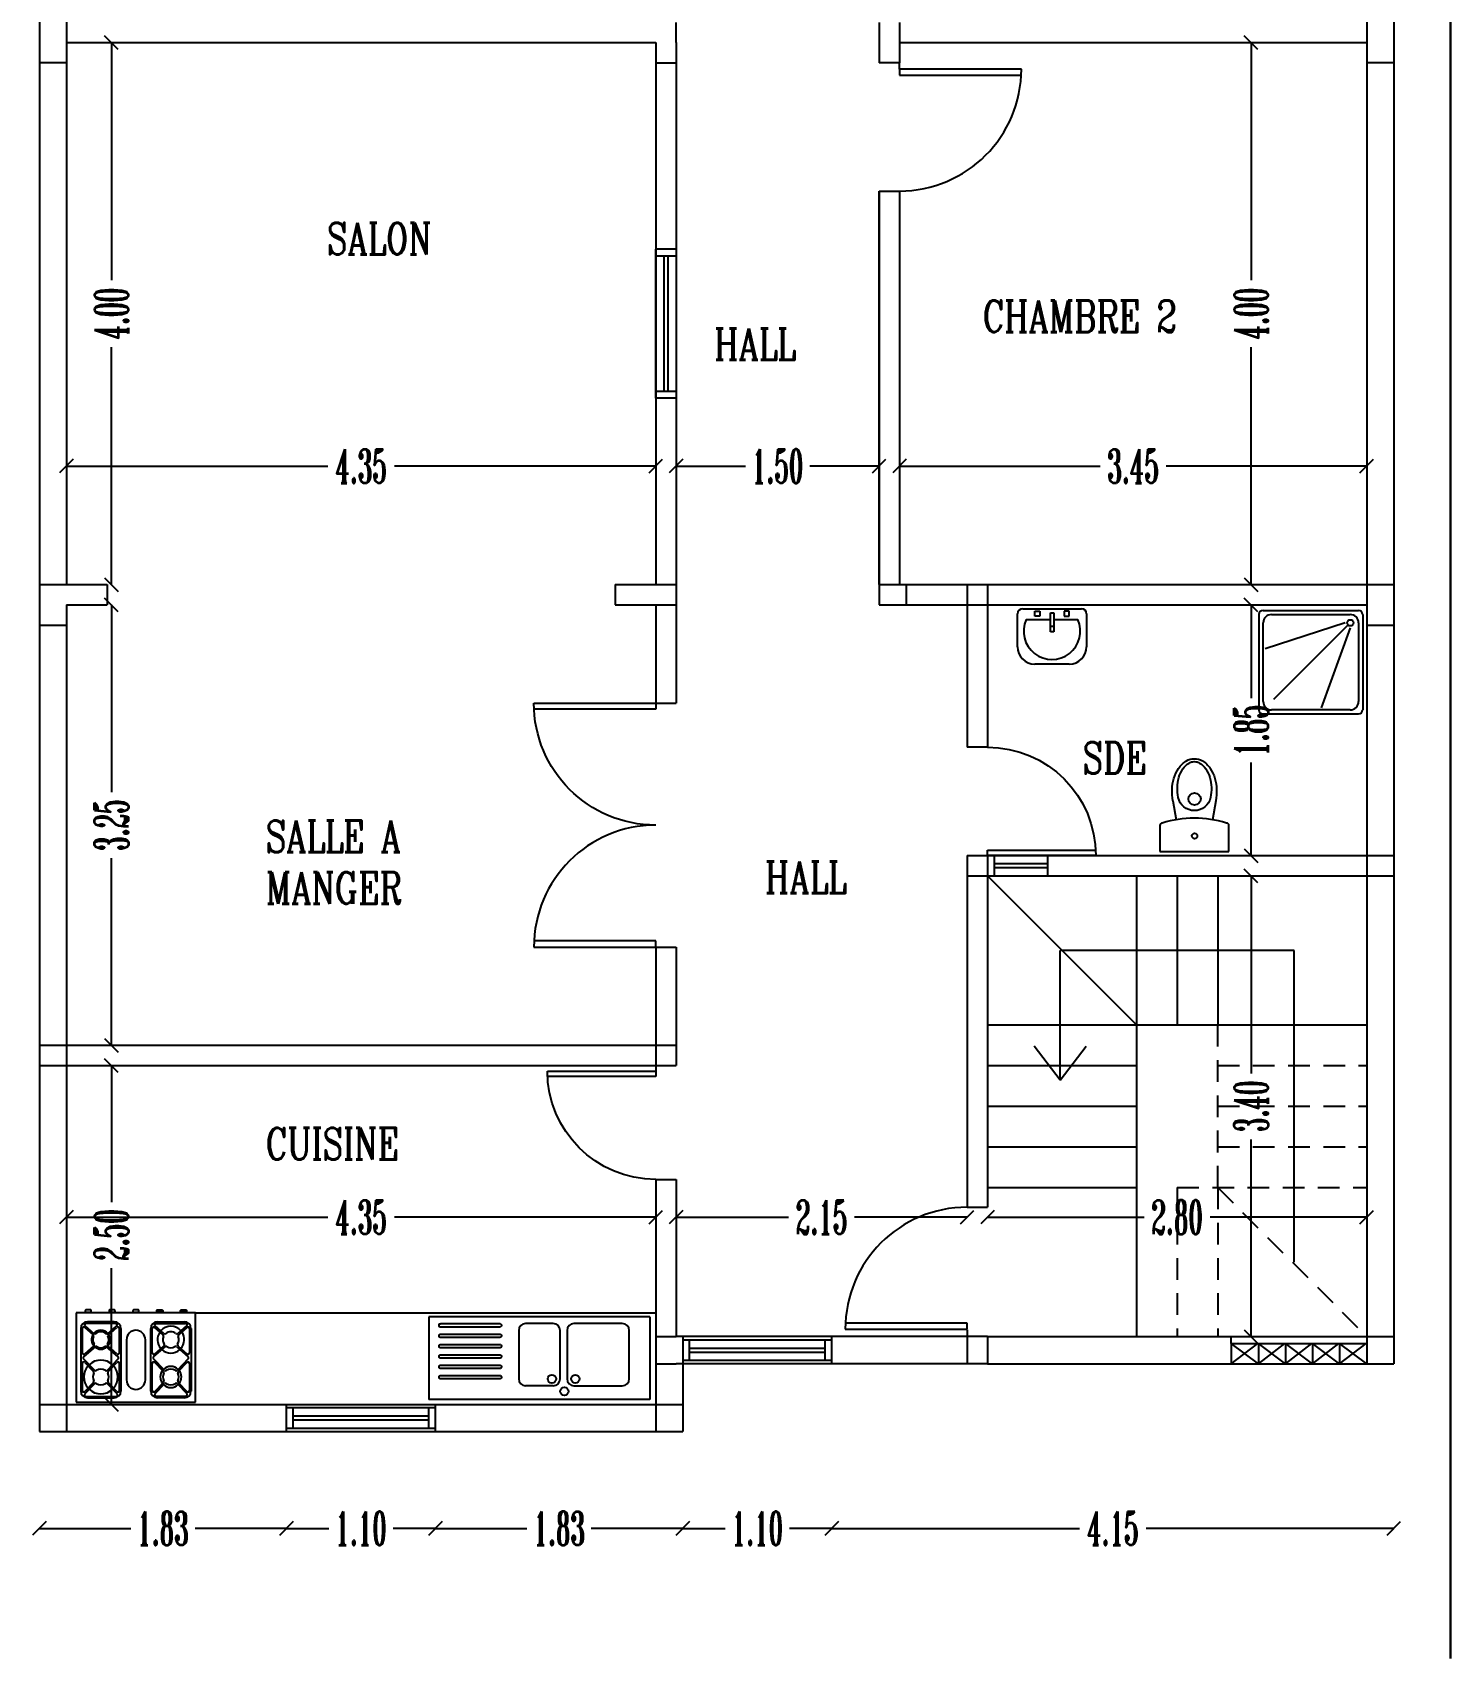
# Model space of a CAD drawing. Extents: x -110 to 3211, y -163 to 893.
# Drawn here: x 169.29 to 179.76, y 75.81 to 87.81 of the extents above; entities that cross this region are included whole.
import ezdxf

# ---------------------------------------------------------------- set-up
doc = ezdxf.new("R2010")
doc.units = 0
doc.header["$LTSCALE"] = 0.8
doc.header["$MEASUREMENT"] = 0
doc.linetypes.add('DASHED', pattern=[0.75, 0.5, -0.25])
doc.layers.get('0').update_dxf_attribs({"color": 5, "linetype": 'CONTINUOUS'})
doc.layers.get('DEFPOINTS').update_dxf_attribs({"linetype": 'CONTINUOUS'})
for name, color, linetype in [('COMBLDG', 7, 'CONTINUOUS'), ('DOOR', 3, 'CONTINUOUS'), ('DRAIN', 2, 'CONTINUOUS'), ('PIPE', 50, 'CONTINUOUS'), ('STR', 5, 'CONTINUOUS'), ('TEXT', 200, 'CONTINUOUS'), ('WALL', 6, 'CONTINUOUS'), ('WIN-PLN', 5, 'CONTINUOUS')]:
    doc.layers.add(name, color=color, linetype=linetype)
doc.styles.add('AYMAN-S', font='romant.shx', dxfattribs={"width": 0.7, "height": 0.15})
doc.styles.add('AYMOONY', font='romant.shx', dxfattribs={"width": 0.5})
doc.styles.add('ROMANT', font='ROMANC.SHX', dxfattribs={"width": 0.75})
doc.dimstyles.new('AYMAN-SIT', dxfattribs={"dimtxt": 0.25, "dimasz": 0.08, "dimexe": 0.18, "dimexo": 0.06, "dimgap": 0.05, "dimtad": 0, "dimzin": 1, "dimdsep": 46, "dimtxsty": 'AYMAN-S', "dimblk1": 'OBLIQUE', "dimblk2": 'OBLIQUE', "dimsah": 1, "dimcen": 0.09, "dimse1": 1, "dimse2": 1, "dimclrd": 256, "dimclre": 256, "dimclrt": 200, "dimadec": 0, "dimazin": 0, "dimtfac": 1, "dimtdec": 4, "dimtix": 1, "dimtmove": 0, "dimatfit": 3, "dimldrblk": 'OBLIQUE', "dimfxl": 1, "dimtolj": 1, "dimtzin": 0, "dimarcsym": 0})

# ---------------------------------------------------------------- blocks, each defined once
blk = doc.blocks.new('_OBLIQUE')
at = {"color": 0, "linetype": 'ByBlock'}
blk.add_line((-0.5, -0.5), (0.5, 0.5), dxfattribs=at)
blk = doc.blocks.new('*D106')
at = {"layer": 'DEFPOINTS', "color": 0, "ltscale": 0.8, "transparency": 16777216}
for p in [(169.538, 80.34), (173.889, 80.34), (169.538, 79.072)]:
    blk.add_point(p, dxfattribs=at)
at = {"layer": 'PIPE', "color": 7, "lineweight": -2, "ltscale": 0.8, "transparency": 16777216}
for p, q in [((169.538, 79.072), (171.467, 79.072)), ((173.889, 79.072), (171.96, 79.072))]:
    blk.add_line(p, q, dxfattribs=at)
at = {"layer": 'PIPE', "color": 7, "lineweight": -2, "ltscale": 0.8, "transparency": 16777216, "xscale": 0.1, "yscale": 0.1, "zscale": 0.1, "rotation": 180}
blk.add_blockref('_OBLIQUE', (169.538, 79.072), dxfattribs=at)
at = {"layer": 'PIPE', "color": 7, "lineweight": -2, "ltscale": 0.8, "transparency": 16777216, "xscale": 0.1, "yscale": 0.1, "zscale": 0.1}
blk.add_blockref('_OBLIQUE', (173.889, 79.072), dxfattribs=at)
at = {"layer": 'PIPE', "color": 7, "ltscale": 0.8, "transparency": 16777216, "insert": (171.713, 79.072), "char_height": 0.25, "attachment_point": 5, "style": 'AYMOONY'}
blk.add_mtext('\\A1;4.35', dxfattribs=at)
blk = doc.blocks.new('*D107')
at = {"layer": 'DEFPOINTS', "color": 0, "ltscale": 0.8, "transparency": 16777216}
for p in [(169.488, 80.19), (169.87, 80.19), (169.488, 77.69)]:
    blk.add_point(p, dxfattribs=at)
at = {"layer": 'PIPE', "color": 7, "lineweight": -2, "ltscale": 0.8, "transparency": 16777216}
for p, q in [((169.87, 80.19), (169.87, 79.183)), ((169.87, 77.69), (169.87, 78.696))]:
    blk.add_line(p, q, dxfattribs=at)
at = {"layer": 'PIPE', "color": 7, "lineweight": -2, "ltscale": 0.8, "transparency": 16777216, "xscale": 0.1, "yscale": 0.1, "zscale": 0.1}
for p, rotation in [((169.87, 80.19), 90), ((169.87, 77.69), 270)]:
    blk.add_blockref('_OBLIQUE', p, dxfattribs=dict(at, rotation=rotation))
at = {"layer": 'PIPE', "color": 7, "ltscale": 0.8, "transparency": 16777216, "insert": (169.87, 78.94), "char_height": 0.25, "attachment_point": 5, "rotation": 90, "style": 'AYMOONY'}
blk.add_mtext('\\A1;2.50', dxfattribs=at)
blk = doc.blocks.new('*D109')
at = {"layer": 'DEFPOINTS', "color": 0, "ltscale": 0.8, "transparency": 16777216}
for p in [(179.338, 93.602), (169.338, 79.165), (179.338, 79.165)]:
    blk.add_point(p, dxfattribs=at)
at = {"layer": 'PIPE', "color": 7, "lineweight": -2, "ltscale": 0.8, "transparency": 16777216}
for p, q in [((169.338, 93.602), (174.041, 93.602)), ((179.338, 93.602), (174.635, 93.602))]:
    blk.add_line(p, q, dxfattribs=at)
at = {"layer": 'PIPE', "color": 7, "lineweight": -2, "ltscale": 0.8, "transparency": 16777216, "xscale": 0.1, "yscale": 0.1, "zscale": 0.1, "rotation": 180}
blk.add_blockref('_OBLIQUE', (169.338, 93.602), dxfattribs=at)
at = {"layer": 'PIPE', "color": 7, "lineweight": -2, "ltscale": 0.8, "transparency": 16777216, "xscale": 0.1, "yscale": 0.1, "zscale": 0.1}
blk.add_blockref('_OBLIQUE', (179.338, 93.602), dxfattribs=at)
at = {"layer": 'PIPE', "color": 7, "ltscale": 0.8, "transparency": 16777216, "insert": (174.338, 93.602), "char_height": 0.25, "attachment_point": 5, "style": 'AYMOONY'}
blk.add_mtext('\\A1;10.00', dxfattribs=at)
blk = doc.blocks.new('D')
at = {"layer": 'DOOR', "color": 3}
for p, q in [((0, 1), (0, 0)), ((0.05, 0), (0.05, 0.999)), ((0, 0), (0.05, 0))]:
    blk.add_line(p, q, dxfattribs=at)
blk.add_arc((0, 0), 1, 0, 90, dxfattribs=at)
blk = doc.blocks.new('*D110')
at = {"layer": 'DEFPOINTS', "color": 0, "ltscale": 0.8, "transparency": 16777216}
for p in [(169.87, 87.74), (169.87, 87.74), (169.87, 83.74)]:
    blk.add_point(p, dxfattribs=at)
at = {"layer": 'PIPE', "color": 7, "lineweight": -2, "ltscale": 0.8, "transparency": 16777216}
for p, q in [((169.87, 87.74), (169.87, 85.986)), ((169.87, 83.74), (169.87, 85.493))]:
    blk.add_line(p, q, dxfattribs=at)
at = {"layer": 'PIPE', "color": 7, "lineweight": -2, "ltscale": 0.8, "transparency": 16777216, "xscale": 0.1, "yscale": 0.1, "zscale": 0.1}
for p, rotation in [((169.87, 87.74), 90), ((169.87, 83.74), 270)]:
    blk.add_blockref('_OBLIQUE', p, dxfattribs=dict(at, rotation=rotation))
at = {"layer": 'PIPE', "color": 7, "ltscale": 0.8, "transparency": 16777216, "insert": (169.87, 85.74), "char_height": 0.25, "attachment_point": 5, "rotation": 90, "style": 'AYMOONY'}
blk.add_mtext('\\A1;4.00', dxfattribs=at)
blk = doc.blocks.new('*D111')
at = {"layer": 'DEFPOINTS', "color": 0, "ltscale": 0.8, "transparency": 16777216}
for p in [(175.688, 84.992), (179.138, 84.992), (179.138, 84.615)]:
    blk.add_point(p, dxfattribs=at)
at = {"layer": 'PIPE', "color": 7, "lineweight": -2, "ltscale": 0.8, "transparency": 16777216}
for p, q in [((175.688, 84.615), (177.169, 84.615)), ((179.138, 84.615), (177.656, 84.615))]:
    blk.add_line(p, q, dxfattribs=at)
at = {"layer": 'PIPE', "color": 7, "lineweight": -2, "ltscale": 0.8, "transparency": 16777216, "xscale": 0.1, "yscale": 0.1, "zscale": 0.1, "rotation": 180}
blk.add_blockref('_OBLIQUE', (175.688, 84.615), dxfattribs=at)
at = {"layer": 'PIPE', "color": 7, "lineweight": -2, "ltscale": 0.8, "transparency": 16777216, "xscale": 0.1, "yscale": 0.1, "zscale": 0.1}
blk.add_blockref('_OBLIQUE', (179.138, 84.615), dxfattribs=at)
at = {"layer": 'PIPE', "color": 7, "ltscale": 0.8, "transparency": 16777216, "insert": (177.413, 84.615), "char_height": 0.25, "attachment_point": 5, "style": 'AYMOONY'}
blk.add_mtext('\\A1;3.45', dxfattribs=at)
blk = doc.blocks.new('*D112')
at = {"layer": 'DEFPOINTS', "color": 0, "ltscale": 0.8, "transparency": 16777216}
for p in [(178.284, 87.74), (179.138, 87.74), (179.188, 83.74)]:
    blk.add_point(p, dxfattribs=at)
at = {"layer": 'PIPE', "color": 7, "lineweight": -2, "ltscale": 0.8, "transparency": 16777216}
for p, q in [((178.284, 87.74), (178.284, 85.986)), ((178.284, 83.74), (178.284, 85.493))]:
    blk.add_line(p, q, dxfattribs=at)
at = {"layer": 'PIPE', "color": 7, "lineweight": -2, "ltscale": 0.8, "transparency": 16777216, "xscale": 0.1, "yscale": 0.1, "zscale": 0.1}
for p, rotation in [((178.284, 87.74), 90), ((178.284, 83.74), 270)]:
    blk.add_blockref('_OBLIQUE', p, dxfattribs=dict(at, rotation=rotation))
at = {"layer": 'PIPE', "color": 7, "ltscale": 0.8, "transparency": 16777216, "insert": (178.284, 85.74), "char_height": 0.25, "attachment_point": 5, "rotation": 90, "style": 'AYMOONY'}
blk.add_mtext('\\A1;4.00', dxfattribs=at)
blk = doc.blocks.new('*D114')
at = {"layer": 'DEFPOINTS', "color": 0, "ltscale": 0.8, "transparency": 16777216}
for p in [(174.039, 84.615), (174.039, 84.615), (175.538, 84.615)]:
    blk.add_point(p, dxfattribs=at)
at = {"layer": 'PIPE', "color": 7, "lineweight": -2, "ltscale": 0.8, "transparency": 16777216}
for p, q in [((174.039, 84.615), (174.551, 84.615)), ((175.538, 84.615), (175.026, 84.615))]:
    blk.add_line(p, q, dxfattribs=at)
at = {"layer": 'PIPE', "color": 7, "lineweight": -2, "ltscale": 0.8, "transparency": 16777216, "xscale": 0.1, "yscale": 0.1, "zscale": 0.1, "rotation": 180}
blk.add_blockref('_OBLIQUE', (174.039, 84.615), dxfattribs=at)
at = {"layer": 'PIPE', "color": 7, "lineweight": -2, "ltscale": 0.8, "transparency": 16777216, "xscale": 0.1, "yscale": 0.1, "zscale": 0.1}
blk.add_blockref('_OBLIQUE', (175.538, 84.615), dxfattribs=at)
at = {"layer": 'PIPE', "color": 7, "ltscale": 0.8, "transparency": 16777216, "insert": (174.788, 84.615), "char_height": 0.25, "attachment_point": 5, "style": 'AYMOONY'}
blk.add_mtext('\\A1;1.50', dxfattribs=at)
blk = doc.blocks.new('*D116')
at = {"layer": 'DEFPOINTS', "color": 0, "ltscale": 0.8, "transparency": 16777216}
for p in [(169.538, 84.615), (169.538, 84.615), (173.889, 84.615)]:
    blk.add_point(p, dxfattribs=at)
at = {"layer": 'PIPE', "color": 7, "lineweight": -2, "ltscale": 0.8, "transparency": 16777216}
for p, q in [((169.538, 84.615), (171.467, 84.615)), ((173.889, 84.615), (171.96, 84.615))]:
    blk.add_line(p, q, dxfattribs=at)
at = {"layer": 'PIPE', "color": 7, "lineweight": -2, "ltscale": 0.8, "transparency": 16777216, "xscale": 0.1, "yscale": 0.1, "zscale": 0.1, "rotation": 180}
blk.add_blockref('_OBLIQUE', (169.538, 84.615), dxfattribs=at)
at = {"layer": 'PIPE', "color": 7, "lineweight": -2, "ltscale": 0.8, "transparency": 16777216, "xscale": 0.1, "yscale": 0.1, "zscale": 0.1}
blk.add_blockref('_OBLIQUE', (173.889, 84.615), dxfattribs=at)
at = {"layer": 'PIPE', "color": 7, "ltscale": 0.8, "transparency": 16777216, "insert": (171.713, 84.615), "char_height": 0.25, "attachment_point": 5, "style": 'AYMOONY'}
blk.add_mtext('\\A1;4.35', dxfattribs=at)
blk = doc.blocks.new('*D117')
at = {"layer": 'DEFPOINTS', "color": 0, "ltscale": 0.8, "transparency": 16777216}
for p in [(178.271, 83.59), (178.284, 81.74), (178.333, 81.74)]:
    blk.add_point(p, dxfattribs=at)
at = {"layer": 'PIPE', "color": 7, "lineweight": -2, "ltscale": 0.8, "transparency": 16777216}
for p, q in [((178.284, 83.59), (178.284, 82.902)), ((178.284, 81.74), (178.284, 82.427))]:
    blk.add_line(p, q, dxfattribs=at)
at = {"layer": 'PIPE', "color": 7, "lineweight": -2, "ltscale": 0.8, "transparency": 16777216, "xscale": 0.1, "yscale": 0.1, "zscale": 0.1}
for p, rotation in [((178.284, 83.59), 90), ((178.284, 81.74), 270)]:
    blk.add_blockref('_OBLIQUE', p, dxfattribs=dict(at, rotation=rotation))
at = {"layer": 'PIPE', "color": 7, "ltscale": 0.8, "transparency": 16777216, "insert": (178.284, 82.665), "char_height": 0.25, "attachment_point": 5, "rotation": 90, "style": 'AYMOONY'}
blk.add_mtext('\\A1;1.85', dxfattribs=at)
blk = doc.blocks.new('*D118')
at = {"layer": 'DEFPOINTS', "color": 0, "ltscale": 0.8, "transparency": 16777216}
for p in [(174.039, 79.072), (176.188, 79.072), (176.188, 79.072)]:
    blk.add_point(p, dxfattribs=at)
at = {"layer": 'PIPE', "color": 7, "lineweight": -2, "ltscale": 0.8, "transparency": 16777216}
for p, q in [((174.039, 79.072), (174.87, 79.072)), ((176.188, 79.072), (175.357, 79.072))]:
    blk.add_line(p, q, dxfattribs=at)
at = {"layer": 'PIPE', "color": 7, "lineweight": -2, "ltscale": 0.8, "transparency": 16777216, "xscale": 0.1, "yscale": 0.1, "zscale": 0.1, "rotation": 180}
blk.add_blockref('_OBLIQUE', (174.039, 79.072), dxfattribs=at)
at = {"layer": 'PIPE', "color": 7, "lineweight": -2, "ltscale": 0.8, "transparency": 16777216, "xscale": 0.1, "yscale": 0.1, "zscale": 0.1}
blk.add_blockref('_OBLIQUE', (176.188, 79.072), dxfattribs=at)
at = {"layer": 'PIPE', "color": 7, "ltscale": 0.8, "transparency": 16777216, "insert": (175.113, 79.072), "char_height": 0.25, "attachment_point": 5, "style": 'AYMOONY'}
blk.add_mtext('\\A1;2.15', dxfattribs=at)
blk = doc.blocks.new('*D120')
at = {"layer": 'DEFPOINTS', "color": 0, "ltscale": 0.8, "transparency": 16777216}
for p in [(169.538, 83.59), (169.538, 80.34), (169.87, 80.34)]:
    blk.add_point(p, dxfattribs=at)
at = {"layer": 'PIPE', "color": 7, "lineweight": -2, "ltscale": 0.8, "transparency": 16777216}
for p, q in [((169.87, 83.59), (169.87, 82.208)), ((169.87, 80.34), (169.87, 81.721))]:
    blk.add_line(p, q, dxfattribs=at)
at = {"layer": 'PIPE', "color": 7, "lineweight": -2, "ltscale": 0.8, "transparency": 16777216, "xscale": 0.1, "yscale": 0.1, "zscale": 0.1}
for p, rotation in [((169.87, 83.59), 90), ((169.87, 80.34), 270)]:
    blk.add_blockref('_OBLIQUE', p, dxfattribs=dict(at, rotation=rotation))
at = {"layer": 'PIPE', "color": 7, "ltscale": 0.8, "transparency": 16777216, "insert": (169.87, 81.965), "char_height": 0.25, "attachment_point": 5, "rotation": 90, "style": 'AYMOONY'}
blk.add_mtext('\\A1;3.25', dxfattribs=at)
blk = doc.blocks.new('*D121')
at = {"layer": 'DEFPOINTS', "color": 0, "ltscale": 0.8, "transparency": 16777216}
for p in [(178.038, 81.59), (178.284, 81.59), (178.038, 78.19)]:
    blk.add_point(p, dxfattribs=at)
at = {"layer": 'PIPE', "color": 7, "lineweight": -2, "ltscale": 0.8, "transparency": 16777216}
for p, q in [((178.284, 81.59), (178.284, 80.133)), ((178.284, 78.19), (178.284, 79.646))]:
    blk.add_line(p, q, dxfattribs=at)
at = {"layer": 'PIPE', "color": 7, "lineweight": -2, "ltscale": 0.8, "transparency": 16777216, "xscale": 0.1, "yscale": 0.1, "zscale": 0.1}
for p, rotation in [((178.284, 81.59), 90), ((178.284, 78.19), 270)]:
    blk.add_blockref('_OBLIQUE', p, dxfattribs=dict(at, rotation=rotation))
at = {"layer": 'PIPE', "color": 7, "ltscale": 0.8, "transparency": 16777216, "insert": (178.284, 79.89), "char_height": 0.25, "attachment_point": 5, "rotation": 90, "style": 'AYMOONY'}
blk.add_mtext('\\A1;3.40', dxfattribs=at)
blk = doc.blocks.new('*D122')
at = {"layer": 'DEFPOINTS', "color": 0, "ltscale": 0.8, "transparency": 16777216}
for p in [(176.338, 79.145), (179.138, 79.145), (179.138, 79.072)]:
    blk.add_point(p, dxfattribs=at)
at = {"layer": 'PIPE', "color": 7, "lineweight": -2, "ltscale": 0.8, "transparency": 16777216}
for p, q in [((176.338, 79.072), (177.494, 79.072)), ((179.138, 79.072), (177.981, 79.072))]:
    blk.add_line(p, q, dxfattribs=at)
at = {"layer": 'PIPE', "color": 7, "lineweight": -2, "ltscale": 0.8, "transparency": 16777216, "xscale": 0.1, "yscale": 0.1, "zscale": 0.1, "rotation": 180}
blk.add_blockref('_OBLIQUE', (176.338, 79.072), dxfattribs=at)
at = {"layer": 'PIPE', "color": 7, "lineweight": -2, "ltscale": 0.8, "transparency": 16777216, "xscale": 0.1, "yscale": 0.1, "zscale": 0.1}
blk.add_blockref('_OBLIQUE', (179.138, 79.072), dxfattribs=at)
at = {"layer": 'PIPE', "color": 7, "ltscale": 0.8, "transparency": 16777216, "insert": (177.738, 79.072), "char_height": 0.25, "attachment_point": 5, "style": 'AYMOONY'}
blk.add_mtext('\\A1;2.80', dxfattribs=at)
blk = doc.blocks.new('*D101')
at = {"layer": 'DEFPOINTS', "color": 0, "ltscale": 0.8, "transparency": 16777216}
for p in [(169.338, 77.49), (171.163, 77.49), (171.163, 76.775)]:
    blk.add_point(p, dxfattribs=at)
at = {"layer": 'PIPE', "color": 7, "lineweight": -2, "ltscale": 0.8, "transparency": 16777216}
for p, q in [((169.338, 76.775), (170.013, 76.775)), ((171.163, 76.775), (170.488, 76.775))]:
    blk.add_line(p, q, dxfattribs=at)
at = {"layer": 'PIPE', "color": 7, "lineweight": -2, "ltscale": 0.8, "transparency": 16777216, "xscale": 0.1, "yscale": 0.1, "zscale": 0.1, "rotation": 180}
blk.add_blockref('_OBLIQUE', (169.338, 76.775), dxfattribs=at)
at = {"layer": 'PIPE', "color": 7, "lineweight": -2, "ltscale": 0.8, "transparency": 16777216, "xscale": 0.1, "yscale": 0.1, "zscale": 0.1}
blk.add_blockref('_OBLIQUE', (171.163, 76.775), dxfattribs=at)
at = {"layer": 'PIPE', "color": 7, "ltscale": 0.8, "transparency": 16777216, "insert": (170.25, 76.775), "char_height": 0.25, "attachment_point": 5, "style": 'AYMOONY'}
blk.add_mtext('\\A1;1.83', dxfattribs=at)
blk = doc.blocks.new('*D102')
at = {"layer": 'DEFPOINTS', "color": 0, "ltscale": 0.8, "transparency": 16777216}
for p in [(171.163, 77.49), (172.263, 77.49), (172.263, 76.775)]:
    blk.add_point(p, dxfattribs=at)
at = {"layer": 'PIPE', "color": 7, "lineweight": -2, "ltscale": 0.8, "transparency": 16777216}
for p, q in [((171.163, 76.775), (171.476, 76.775)), ((172.263, 76.775), (171.951, 76.775))]:
    blk.add_line(p, q, dxfattribs=at)
at = {"layer": 'PIPE', "color": 7, "lineweight": -2, "ltscale": 0.8, "transparency": 16777216, "xscale": 0.1, "yscale": 0.1, "zscale": 0.1, "rotation": 180}
blk.add_blockref('_OBLIQUE', (171.163, 76.775), dxfattribs=at)
at = {"layer": 'PIPE', "color": 7, "lineweight": -2, "ltscale": 0.8, "transparency": 16777216, "xscale": 0.1, "yscale": 0.1, "zscale": 0.1}
blk.add_blockref('_OBLIQUE', (172.263, 76.775), dxfattribs=at)
at = {"layer": 'PIPE', "color": 7, "ltscale": 0.8, "transparency": 16777216, "insert": (171.713, 76.775), "char_height": 0.25, "attachment_point": 5, "style": 'AYMOONY'}
blk.add_mtext('\\A1;1.10', dxfattribs=at)
blk = doc.blocks.new('*D103')
at = {"layer": 'DEFPOINTS', "color": 0, "ltscale": 0.8, "transparency": 16777216}
for p in [(172.263, 77.49), (174.089, 77.49), (174.089, 76.775)]:
    blk.add_point(p, dxfattribs=at)
at = {"layer": 'PIPE', "color": 7, "lineweight": -2, "ltscale": 0.8, "transparency": 16777216}
for p, q in [((172.263, 76.775), (172.938, 76.775)), ((174.089, 76.775), (173.413, 76.775))]:
    blk.add_line(p, q, dxfattribs=at)
at = {"layer": 'PIPE', "color": 7, "lineweight": -2, "ltscale": 0.8, "transparency": 16777216, "xscale": 0.1, "yscale": 0.1, "zscale": 0.1, "rotation": 180}
blk.add_blockref('_OBLIQUE', (172.263, 76.775), dxfattribs=at)
at = {"layer": 'PIPE', "color": 7, "lineweight": -2, "ltscale": 0.8, "transparency": 16777216, "xscale": 0.1, "yscale": 0.1, "zscale": 0.1}
blk.add_blockref('_OBLIQUE', (174.089, 76.775), dxfattribs=at)
at = {"layer": 'PIPE', "color": 7, "ltscale": 0.8, "transparency": 16777216, "insert": (173.176, 76.775), "char_height": 0.25, "attachment_point": 5, "style": 'AYMOONY'}
blk.add_mtext('\\A1;1.83', dxfattribs=at)
blk = doc.blocks.new('*D104')
at = {"layer": 'DEFPOINTS', "color": 0, "ltscale": 0.8, "transparency": 16777216}
for p in [(175.189, 77.99), (174.089, 77.49), (175.189, 76.775)]:
    blk.add_point(p, dxfattribs=at)
at = {"layer": 'PIPE', "color": 7, "lineweight": -2, "ltscale": 0.8, "transparency": 16777216}
for p, q in [((174.089, 76.775), (174.401, 76.775)), ((175.189, 76.775), (174.876, 76.775))]:
    blk.add_line(p, q, dxfattribs=at)
at = {"layer": 'PIPE', "color": 7, "lineweight": -2, "ltscale": 0.8, "transparency": 16777216, "xscale": 0.1, "yscale": 0.1, "zscale": 0.1, "rotation": 180}
blk.add_blockref('_OBLIQUE', (174.089, 76.775), dxfattribs=at)
at = {"layer": 'PIPE', "color": 7, "lineweight": -2, "ltscale": 0.8, "transparency": 16777216, "xscale": 0.1, "yscale": 0.1, "zscale": 0.1}
blk.add_blockref('_OBLIQUE', (175.189, 76.775), dxfattribs=at)
at = {"layer": 'PIPE', "color": 7, "ltscale": 0.8, "transparency": 16777216, "insert": (174.639, 76.775), "char_height": 0.25, "attachment_point": 5, "style": 'AYMOONY'}
blk.add_mtext('\\A1;1.10', dxfattribs=at)
blk = doc.blocks.new('*D105')
at = {"layer": 'DEFPOINTS', "color": 0, "ltscale": 0.8, "transparency": 16777216}
for p in [(175.189, 77.99), (179.338, 77.99), (179.338, 76.775)]:
    blk.add_point(p, dxfattribs=at)
at = {"layer": 'PIPE', "color": 7, "lineweight": -2, "ltscale": 0.8, "transparency": 16777216}
for p, q in [((175.189, 76.775), (177.017, 76.775)), ((179.338, 76.775), (177.51, 76.775))]:
    blk.add_line(p, q, dxfattribs=at)
at = {"layer": 'PIPE', "color": 7, "lineweight": -2, "ltscale": 0.8, "transparency": 16777216, "xscale": 0.1, "yscale": 0.1, "zscale": 0.1, "rotation": 180}
blk.add_blockref('_OBLIQUE', (175.189, 76.775), dxfattribs=at)
at = {"layer": 'PIPE', "color": 7, "lineweight": -2, "ltscale": 0.8, "transparency": 16777216, "xscale": 0.1, "yscale": 0.1, "zscale": 0.1}
blk.add_blockref('_OBLIQUE', (179.338, 76.775), dxfattribs=at)
at = {"layer": 'PIPE', "color": 7, "ltscale": 0.8, "transparency": 16777216, "insert": (177.263, 76.775), "char_height": 0.25, "attachment_point": 5, "style": 'AYMOONY'}
blk.add_mtext('\\A1;4.15', dxfattribs=at)

msp = doc.modelspace()

# ---------------------------------------------------------------- linework, layer by layer
for p, q in [((176.559, 83.281), (176.559, 83.524)), ((176.598, 83.562), (177.031, 83.562)), ((176.687, 83.507), (176.687, 83.545)), ((176.687, 83.545), (176.725, 83.545)), ((176.725, 83.545), (176.725, 83.507)), ((176.802, 83.533), (176.827, 83.533)), ((176.802, 83.392), (176.802, 83.533)), ((176.827, 83.533), (176.827, 83.392)), ((176.942, 83.545), (176.904, 83.545)), ((176.904, 83.545), (176.904, 83.507)), ((176.942, 83.507), (176.942, 83.545)), ((177.069, 83.524), (177.069, 83.281)), ((178.373, 83.55), (179.077, 83.55)), ((176.623, 83.482), (176.802, 83.482)), ((176.725, 83.507), (176.687, 83.507)), ((176.827, 83.431), (176.802, 83.431)), ((176.827, 83.482), (177.006, 83.482)), ((176.904, 83.507), (176.942, 83.507)), ((178.343, 82.816), (178.343, 83.519)), ((178.373, 82.877), (178.373, 83.458)), ((178.978, 83.458), (178.389, 83.267)), ((178.435, 83.519), (179.016, 83.519)), ((178.993, 83.435), (178.45, 82.892)), ((179.016, 83.42), (178.802, 82.831)), ((179.077, 83.458), (179.077, 82.877)), ((179.108, 83.519), (179.108, 82.816)), ((176.827, 83.392), (176.802, 83.392)), ((176.942, 83.154), (176.687, 83.154)), ((179.016, 82.816), (178.435, 82.816)), ((179.077, 82.785), (178.373, 82.785)), ((177.707, 82.145), (177.731, 82.004)), ((178.023, 82.145), (177.999, 82.004)), ((177.61, 81.962), (177.61, 81.77)), ((178.12, 81.77), (178.12, 81.962)), ((177.61, 81.77), (178.12, 81.77)), ((169.611, 78.365), (169.611, 77.705)), ((170.491, 78.365), (169.611, 78.365)), ((170.491, 78.365), (173.889, 78.365)), ((170.491, 77.705), (170.491, 78.365)), ((169.644, 78.25), (169.644, 77.788)), ((169.655, 78.249), (169.655, 78.071)), ((169.673, 78.257), (169.735, 78.203)), ((169.676, 78.269), (169.74, 78.213)), ((169.901, 78.288), (169.683, 78.288)), ((169.891, 78.299), (169.693, 78.299)), ((169.843, 78.197), (169.911, 78.257)), ((169.844, 78.213), (169.908, 78.269)), ((169.93, 78.071), (169.93, 78.249)), ((169.941, 77.788), (169.941, 78.25)), ((170.161, 77.788), (170.161, 78.25)), ((170.172, 78.071), (170.172, 78.249)), ((170.252, 78.203), (170.19, 78.257)), ((170.257, 78.213), (170.193, 78.269)), ((170.2, 78.288), (170.418, 78.288)), ((170.21, 78.299), (170.408, 78.299)), ((170.425, 78.269), (170.361, 78.213)), ((170.428, 78.257), (170.366, 78.203)), ((170.447, 78.249), (170.447, 78.071)), ((170.458, 78.25), (170.458, 77.788)), ((173.846, 78.337), (172.214, 78.337)), ((172.214, 78.337), (172.214, 77.725)), ((173.132, 78.286), (172.928, 78.286)), ((173.642, 78.286), (173.285, 78.286)), ((173.846, 78.337), (173.846, 77.725)), ((169.981, 78.167), (169.981, 77.87)), ((170.12, 78.167), (170.12, 77.87)), ((172.877, 78.235), (172.877, 77.878)), ((173.183, 77.878), (173.183, 78.235)), ((173.234, 78.235), (173.234, 77.878)), ((173.693, 77.878), (173.693, 78.235)), ((169.664, 78.025), (169.744, 77.942)), ((169.75, 78.115), (169.665, 78.041)), ((169.74, 78.122), (169.673, 78.063)), ((169.919, 78.041), (169.835, 78.115)), ((169.84, 77.942), (169.92, 78.025)), ((169.911, 78.063), (169.844, 78.122)), ((170.261, 77.942), (170.181, 78.025)), ((170.182, 78.041), (170.267, 78.115)), ((170.19, 78.063), (170.257, 78.122)), ((170.352, 78.115), (170.436, 78.041)), ((170.437, 78.025), (170.357, 77.942)), ((170.361, 78.122), (170.428, 78.063)), ((169.655, 77.992), (169.655, 77.792)), ((169.673, 78), (169.738, 77.932)), ((169.846, 77.932), (169.911, 78)), ((169.93, 77.792), (169.93, 77.992)), ((170.172, 77.792), (170.172, 77.992)), ((170.255, 77.932), (170.19, 78)), ((170.428, 78), (170.363, 77.932)), ((170.447, 77.992), (170.447, 77.792)), ((169.738, 77.852), (169.673, 77.785)), ((169.744, 77.842), (169.673, 77.768)), ((169.912, 77.768), (169.84, 77.842)), ((169.911, 77.785), (169.846, 77.852)), ((170.19, 77.785), (170.255, 77.852)), ((170.192, 77.77), (170.261, 77.842)), ((170.357, 77.842), (170.427, 77.77)), ((170.363, 77.852), (170.428, 77.785)), ((173.132, 77.827), (172.928, 77.827)), ((173.285, 77.827), (173.642, 77.827)), ((169.611, 77.705), (170.491, 77.705)), ((169.681, 77.749), (169.904, 77.749)), ((169.693, 77.738), (169.891, 77.738)), ((170.408, 77.749), (170.21, 77.749)), ((170.408, 77.738), (170.21, 77.738)), ((173.846, 77.725), (172.214, 77.725))]:
    msp.add_line(p, q)
for points in [[(177.707, 82.145, -0.118499), (177.714, 82.31, -0.081032), (177.749, 82.384, -0.107012), (177.806, 82.439, -0.137195), (177.865, 82.455, -0.137195), (177.925, 82.439, -0.107012), (177.982, 82.384, -0.081032), (178.017, 82.31, -0.118499), (178.023, 82.145, -0.069003)], [(169.721, 78.371), (169.721, 78.382, 0.414214), (169.715, 78.387), (169.682, 78.387, 0.414214), (169.677, 78.382), (169.677, 78.371)], [(169.897, 78.371), (169.897, 78.382, 0.414214), (169.891, 78.387), (169.858, 78.387, 0.414214), (169.853, 78.382), (169.853, 78.371)], [(170.073, 78.371), (170.073, 78.382, 0.414214), (170.067, 78.387), (170.034, 78.387, 0.414214), (170.029, 78.382), (170.029, 78.371)], [(170.205, 78.371), (170.205, 78.382, -0.414214), (170.21, 78.387), (170.243, 78.387, -0.414214), (170.249, 78.382), (170.249, 78.371)], [(170.381, 78.371), (170.381, 78.382, -0.414214), (170.386, 78.387), (170.419, 78.387, -0.414214), (170.425, 78.382), (170.425, 78.371)]]:
    msp.add_lwpolyline(points, format="xyb")
for points in [[(177.746, 82.17, -0.118499), (177.751, 82.316, -0.081032), (177.781, 82.38, -0.107012), (177.826, 82.423, -0.137195), (177.865, 82.434, -0.137195), (177.904, 82.423, -0.107012), (177.949, 82.38, -0.081032), (177.979, 82.316, -0.118499), (177.985, 82.17, -0.820787)], [(172.301, 78.26, -0.414214), (172.29, 78.271), (172.29, 78.276, -0.414214), (172.301, 78.286), (172.739, 78.286, -0.414214), (172.749, 78.276), (172.749, 78.271, -0.414214), (172.739, 78.26)], [(172.301, 78.184, -0.414214), (172.29, 78.194), (172.29, 78.199, -0.414214), (172.301, 78.209), (172.739, 78.209, -0.414214), (172.749, 78.199), (172.749, 78.194, -0.414214), (172.739, 78.184)], [(172.301, 78.107, -0.414214), (172.29, 78.118), (172.29, 78.123, -0.414214), (172.301, 78.133), (172.739, 78.133, -0.414214), (172.749, 78.123), (172.749, 78.118, -0.414214), (172.739, 78.107)], [(172.301, 78.031, -0.414214), (172.29, 78.041), (172.29, 78.046, -0.414214), (172.301, 78.056), (172.739, 78.056, -0.414214), (172.749, 78.046), (172.749, 78.041, -0.414214), (172.739, 78.031)], [(172.301, 77.954, -0.414214), (172.29, 77.965), (172.29, 77.97, -0.414214), (172.301, 77.98), (172.739, 77.98, -0.414214), (172.749, 77.97), (172.749, 77.965, -0.414214), (172.739, 77.954)], [(172.301, 77.878, -0.414214), (172.29, 77.888), (172.29, 77.893, -0.414214), (172.301, 77.903), (172.739, 77.903, -0.414214), (172.749, 77.893), (172.749, 77.888, -0.414214), (172.739, 77.878)]]:
    msp.add_lwpolyline(points, format="xyb", close=True)
for points in [[(169.677, 78.371), (169.721, 78.371)], [(169.688, 78.371), (169.688, 78.365)], [(169.71, 78.371), (169.71, 78.365)], [(169.853, 78.371), (169.897, 78.371)], [(169.864, 78.371), (169.864, 78.365)], [(169.886, 78.371), (169.886, 78.365)], [(170.029, 78.371), (170.073, 78.371)], [(170.04, 78.371), (170.04, 78.365)], [(170.062, 78.371), (170.062, 78.365)], [(170.249, 78.371), (170.205, 78.371)], [(170.216, 78.371), (170.216, 78.365)], [(170.238, 78.371), (170.238, 78.365)], [(170.425, 78.371), (170.381, 78.371)], [(170.392, 78.371), (170.392, 78.365)], [(170.414, 78.371), (170.414, 78.365)]]:
    msp.add_lwpolyline(points)
for centre, radius in [((179.016, 83.458), 0.023), ((177.867, 82.158), 0.045), ((177.867, 81.885), 0.02), ((173.122, 77.878), 0.0306), ((173.295, 77.878), 0.0306), ((173.214, 77.786), 0.0306)]:
    msp.add_circle(centre, radius)
for centre, radius, start, end in [((176.598, 83.524), 0.0382, 90, 180), ((177.031, 83.524), 0.0382, 0, 90), ((178.373, 83.519), 0.0306, 90, 180), ((179.077, 83.519), 0.0306, 0, 90), ((176.814, 83.397), 0.209, 156.067, 23.933), ((178.435, 83.458), 0.0612, 90, 180), ((179.016, 83.458), 0.0612, 0, 90), ((176.687, 83.281), 0.127, 180, 270), ((176.942, 83.281), 0.127, 270, 0), ((178.373, 82.816), 0.0306, 180, 270), ((178.435, 82.877), 0.0612, 180, 270), ((179.016, 82.877), 0.0612, 270, 0), ((179.077, 82.816), 0.0306, 270, 0), ((177.629, 81.962), 0.0185, 90.0033, 180.0033), ((177.865, 81.227), 0.789, 72.57, 107.4367), ((178.102, 81.962), 0.0185, 0.0033, 90.0033), ((169.693, 78.25), 0.0495, 90, 180), ((169.666, 78.249), 0.011, 48.7535, 180), ((169.683, 78.277), 0.011, 90, 228.7535), ((169.891, 78.25), 0.0495, 0, 90), ((169.901, 78.277), 0.011, 311.2465, 90), ((169.919, 78.249), 0.011, 0, 131.2465), ((170.21, 78.25), 0.0495, 90, 180), ((170.183, 78.249), 0.011, 48.7535, 180), ((170.2, 78.277), 0.011, 90, 228.7535), ((170.309, 78.167), 0.099, 41.2465, 138.7535), ((170.408, 78.25), 0.0495, 0, 90), ((170.418, 78.277), 0.011, 311.2465, 90), ((170.436, 78.249), 0.011, 0, 131.2465), ((172.928, 78.235), 0.051, 90, 180), ((173.132, 78.235), 0.051, 0, 90), ((173.285, 78.235), 0.051, 90, 180), ((173.642, 78.235), 0.051, 0, 90), ((169.792, 78.167), 0.0696, 147.851, 221.2465), ((169.792, 78.167), 0.0588, 157.137, 212.1738), ((169.728, 78.194), 0.011, 337.137, 48.7535), ((169.792, 78.167), 0.0696, 41.2465, 138.7535), ((169.748, 78.221), 0.011, 228.7535, 309.6808), ((169.733, 78.13), 0.011, 311.2465, 32.1738), ((169.792, 78.167), 0.0588, 50.3192, 129.6808), ((169.837, 78.221), 0.011, 230.3192, 311.2465), ((169.851, 78.13), 0.011, 147.8262, 228.7535), ((169.792, 78.167), 0.0588, 327.8262, 30.4566), ((169.792, 78.167), 0.0696, 318.7535, 32.149), ((170.051, 78.167), 0.0696, 360, 180), ((170.309, 78.167), 0.099, 145.1329, 221.2465), ((170.309, 78.167), 0.0588, 157.137, 212.1738), ((170.245, 78.194), 0.011, 337.137, 48.7535), ((170.265, 78.221), 0.011, 228.7535, 309.6808), ((170.25, 78.13), 0.011, 311.2465, 32.1738), ((170.309, 78.167), 0.0588, 50.3192, 129.6808), ((170.354, 78.221), 0.011, 230.3192, 311.2465), ((170.368, 78.13), 0.011, 147.8262, 228.7535), ((170.309, 78.167), 0.0588, 327.8262, 22.863), ((170.373, 78.194), 0.011, 131.2465, 202.863), ((170.309, 78.167), 0.099, 318.7535, 34.8671), ((169.666, 78.071), 0.011, 180, 311.2465), ((169.666, 77.992), 0.011, 43.848, 180), ((169.672, 78.033), 0.011, 131.2465, 223.848), ((169.792, 77.892), 0.125, 46.152, 133.848), ((169.792, 78.167), 0.0696, 230.3439, 309.6561), ((169.757, 78.107), 0.011, 59.6299, 131.2465), ((169.792, 78.167), 0.0588, 239.6299, 300.3701), ((169.827, 78.107), 0.011, 48.7535, 120.3701), ((169.919, 78.071), 0.011, 228.7535, 0), ((169.919, 77.992), 0.011, 0, 136.152), ((169.912, 78.033), 0.011, 316.152, 48.7535), ((170.183, 78.071), 0.011, 180, 311.2465), ((170.183, 77.992), 0.011, 43.848, 180), ((170.189, 78.033), 0.011, 131.2465, 223.848), ((170.309, 78.167), 0.099, 227.6258, 312.3742), ((170.274, 78.107), 0.011, 59.6299, 131.2465), ((170.309, 78.167), 0.0588, 239.6299, 300.3701), ((170.344, 78.107), 0.011, 48.7535, 120.3701), ((170.436, 78.071), 0.011, 228.7535, 0), ((170.436, 77.992), 0.011, 0, 136.152), ((170.429, 78.033), 0.011, 316.152, 48.7535), ((169.792, 77.892), 0.125, 138.9063, 221.0937), ((169.792, 77.892), 0.0588, 152.2314, 207.7686), ((169.73, 77.925), 0.011, 332.2314, 43.848), ((169.752, 77.949), 0.011, 223.848, 304.7753), ((169.792, 77.892), 0.0588, 55.2247, 124.7753), ((169.832, 77.949), 0.011, 235.2247, 316.152), ((169.854, 77.925), 0.011, 136.152, 207.7686), ((169.792, 77.892), 0.0588, 332.2314, 27.7686), ((169.792, 77.892), 0.125, 318.9063, 41.0937), ((170.309, 77.892), 0.0779, 141.9646, 218.0354), ((170.309, 77.892), 0.0588, 152.2314, 207.7686), ((170.309, 77.892), 0.0779, 46.152, 133.848), ((170.247, 77.925), 0.011, 332.2314, 43.848), ((170.269, 77.949), 0.011, 223.848, 304.7753), ((170.309, 77.892), 0.0588, 55.2247, 124.7753), ((170.349, 77.949), 0.011, 235.2247, 316.152), ((170.371, 77.925), 0.011, 136.152, 207.7686), ((170.309, 77.892), 0.0588, 332.2314, 27.7686), ((170.309, 77.892), 0.0779, 321.9646, 38.0354), ((169.693, 77.788), 0.0495, 180, 270), ((169.666, 77.792), 0.011, 180, 316.152), ((169.681, 77.76), 0.011, 136.152, 270), ((169.792, 77.892), 0.125, 226.152, 313.848), ((169.73, 77.86), 0.011, 316.152, 27.7686), ((169.752, 77.835), 0.011, 55.2247, 136.152), ((169.792, 77.892), 0.0588, 235.2247, 304.7753), ((169.832, 77.835), 0.011, 43.848, 124.7753), ((169.854, 77.86), 0.011, 152.2314, 223.848), ((169.891, 77.788), 0.0495, 270, 0), ((169.904, 77.76), 0.011, 270, 43.848), ((169.919, 77.792), 0.011, 223.848, 0), ((170.051, 77.87), 0.0696, 180, 360), ((170.21, 77.788), 0.0495, 180, 270), ((170.183, 77.792), 0.011, 180, 316.152), ((170.2, 77.762), 0.011, 136.152, 247.4864), ((170.247, 77.86), 0.011, 316.152, 27.7686), ((170.309, 77.892), 0.0779, 226.152, 313.848), ((170.269, 77.835), 0.011, 55.2247, 136.152), ((170.309, 77.892), 0.0588, 235.2247, 304.7753), ((170.349, 77.835), 0.011, 43.848, 124.7753), ((170.371, 77.86), 0.011, 152.2314, 223.848), ((170.408, 77.788), 0.0495, 270, 0), ((170.419, 77.762), 0.011, 292.5136, 43.848), ((170.436, 77.792), 0.011, 223.848, 0), ((172.928, 77.878), 0.051, 180, 270), ((173.132, 77.878), 0.051, 270, 0), ((173.285, 77.878), 0.051, 180, 270), ((173.642, 77.878), 0.051, 270, 0), ((170.21, 77.788), 0.0385, 247.4864, 270), ((170.408, 77.788), 0.0385, 270, 292.5136)]:
    msp.add_arc(centre, radius, start, end)
at = {"layer": 'COMBLDG', "color": 7, "lineweight": 30}
msp.add_line((179.756, 75.814), (179.756, 95.814), dxfattribs=at)
at = {"layer": 'DOOR', "ltscale": 0.8}
for p, q in [((175.688, 87.545), (175.688, 87.59)), ((176.188, 78.24), (176.188, 78.19))]:
    msp.add_line(p, q, dxfattribs=at)
at = {"layer": 'DRAIN', "color": 7, "ltscale": 0.8}
for p, q in [((178.138, 78.14), (178.138, 78.19)), ((178.138, 77.99), (178.333, 78.14)), ((178.338, 77.99), (178.138, 78.14)), ((178.138, 78.14), (179.138, 78.14)), ((178.338, 77.99), (178.533, 78.14)), ((178.538, 77.99), (178.338, 78.14)), ((178.538, 77.99), (178.733, 78.14)), ((178.738, 77.99), (178.538, 78.14)), ((178.738, 77.99), (178.933, 78.14)), ((178.938, 77.99), (178.738, 78.14)), ((178.938, 77.99), (179.133, 78.14)), ((179.138, 77.99), (178.938, 78.14))]:
    msp.add_line(p, q, dxfattribs=at)
at = {"layer": 'PIPE', "color": 7, "ltscale": 0.8}
for p, q in [((178.601, 81.04), (176.874, 81.04)), ((176.874, 80.082), (176.874, 81.04)), ((178.601, 78.74), (178.601, 81.04)), ((176.874, 80.082), (176.682, 80.333)), ((176.874, 80.082), (177.066, 80.333))]:
    msp.add_line(p, q, dxfattribs=at)
at = {"layer": 'STR', "color": 252}
for p, q in [((176.338, 81.59), (177.438, 80.49)), ((177.438, 81.59), (177.438, 79.29)), ((177.738, 81.59), (177.738, 80.49)), ((178.038, 81.59), (178.038, 80.49)), ((176.338, 80.49), (177.438, 80.49)), ((177.438, 80.49), (179.138, 80.49)), ((176.338, 80.19), (177.438, 80.19)), ((176.338, 79.89), (177.438, 79.89)), ((176.338, 79.59), (177.438, 79.59)), ((176.338, 79.29), (177.438, 79.29)), ((177.438, 79.29), (177.438, 78.19))]:
    msp.add_line(p, q, dxfattribs=at)
at = {"layer": 'STR', "color": 252, "linetype": 'DASHED', "ltscale": 0.4}
for p, q in [((178.038, 79.29), (178.038, 80.49)), ((178.038, 80.19), (179.138, 80.19)), ((178.038, 79.89), (179.138, 79.89)), ((178.038, 79.59), (179.138, 79.59)), ((177.738, 79.29), (179.138, 79.29)), ((177.738, 79.29), (177.738, 78.19)), ((178.038, 79.29), (178.038, 78.19)), ((178.038, 79.29), (179.138, 78.19))]:
    msp.add_line(p, q, dxfattribs=at)
at = {"layer": 'WALL'}
for p, q in [((169.338, 92.99), (169.338, 77.49)), ((169.338, 92.99), (169.338, 79.165)), ((169.538, 92.99), (169.538, 83.74)), ((179.138, 92.99), (179.138, 82.64)), ((179.338, 92.99), (179.338, 82.64)), ((174.039, 87.74), (174.039, 87.89)), ((175.538, 87.89), (175.538, 87.59)), ((175.688, 87.89), (175.688, 87.59)), ((169.538, 87.74), (173.889, 87.74)), ((173.889, 87.74), (173.889, 87.59)), ((173.889, 87.74), (173.889, 87.59)), ((174.039, 87.74), (174.039, 87.59)), ((175.688, 87.74), (179.138, 87.74)), ((169.538, 87.59), (169.338, 87.59)), ((173.889, 87.59), (174.039, 87.59)), ((173.889, 87.59), (173.889, 83.74)), ((174.039, 87.59), (174.039, 83.59)), ((175.688, 87.59), (175.538, 87.59)), ((179.338, 87.59), (179.138, 87.59)), ((175.538, 86.645), (175.538, 83.74)), ((175.538, 83.74), (175.538, 86.645)), ((175.538, 86.645), (175.688, 86.645)), ((175.688, 86.645), (175.688, 83.74)), ((175.688, 86.645), (175.688, 83.74)), ((174.039, 86.215), (173.889, 86.215)), ((174.039, 85.115), (173.889, 85.115)), ((169.338, 83.74), (169.838, 83.74)), ((169.338, 83.74), (169.538, 83.74)), ((169.838, 83.74), (169.838, 83.59)), ((173.589, 83.74), (174.039, 83.74)), ((173.589, 83.74), (173.589, 83.59)), ((175.538, 83.74), (175.538, 83.59)), ((175.538, 83.74), (179.338, 83.74)), ((175.738, 83.74), (175.738, 83.59)), ((176.188, 83.74), (176.188, 82.54)), ((176.338, 83.74), (176.338, 82.54)), ((169.538, 83.59), (169.538, 77.49)), ((169.538, 83.59), (169.838, 83.59)), ((173.589, 83.59), (174.039, 83.59)), ((173.889, 83.59), (173.889, 82.865)), ((174.039, 83.59), (174.039, 82.865)), ((175.538, 83.59), (179.138, 83.59)), ((169.338, 83.44), (169.538, 83.44)), ((179.138, 83.44), (179.338, 83.44)), ((173.889, 82.865), (174.039, 82.865)), ((179.138, 82.64), (179.138, 78.14)), ((179.338, 82.64), (179.338, 77.99)), ((176.338, 82.54), (176.188, 82.54)), ((176.188, 81.74), (179.338, 81.74)), ((176.188, 81.74), (176.188, 79.145)), ((176.338, 81.74), (176.338, 79.145)), ((176.188, 81.59), (179.338, 81.59)), ((173.889, 81.065), (173.889, 80.34)), ((173.889, 81.065), (174.039, 81.065)), ((174.039, 81.065), (174.039, 80.34)), ((169.338, 80.34), (174.039, 80.34)), ((173.889, 80.34), (173.889, 80.11)), ((174.039, 80.34), (174.039, 80.19)), ((169.338, 80.19), (174.039, 80.19)), ((173.889, 79.35), (173.889, 77.49)), ((173.889, 79.35), (174.039, 79.35)), ((174.039, 79.35), (174.039, 78.19)), ((176.188, 79.145), (176.338, 79.145)), ((173.889, 78.19), (174.039, 78.19)), ((176.188, 78.19), (174.039, 78.19)), ((174.089, 78.19), (174.089, 77.49)), ((175.189, 77.99), (175.189, 78.19)), ((176.188, 78.19), (176.188, 77.99)), ((176.338, 78.19), (176.188, 78.19)), ((176.338, 78.19), (179.338, 78.19)), ((176.338, 78.19), (176.338, 77.99)), ((179.138, 78.14), (179.138, 77.99)), ((173.889, 77.99), (174.039, 77.99)), ((173.889, 77.99), (174.039, 77.99)), ((176.188, 77.99), (174.039, 77.99)), ((176.338, 77.99), (176.188, 77.99)), ((176.338, 77.99), (179.188, 77.99)), ((179.188, 77.99), (179.338, 77.99)), ((179.188, 77.99), (179.338, 77.99)), ((179.188, 77.99), (179.338, 77.99)), ((169.338, 77.69), (174.089, 77.69)), ((171.163, 77.49), (171.163, 77.69)), ((172.263, 77.49), (172.263, 77.69)), ((169.338, 77.49), (174.089, 77.49))]:
    msp.add_line(p, q, dxfattribs=at)
at = {"layer": 'WALL', "color": 7}
for p, q in [((178.138, 78.14), (178.138, 77.99)), ((178.338, 78.14), (178.338, 77.99)), ((178.538, 78.14), (178.538, 77.99)), ((178.738, 78.14), (178.738, 77.99)), ((178.938, 78.14), (178.938, 77.99))]:
    msp.add_line(p, q, dxfattribs=at)
at = {"layer": 'WIN-PLN', "ltscale": 0.8}
for p, q in [((173.889, 85.115), (173.889, 86.215)), ((174.039, 86.165), (173.889, 86.165)), ((173.949, 86.165), (173.949, 85.165)), ((173.979, 86.165), (173.979, 85.165)), ((174.039, 86.215), (174.039, 85.115)), ((174.039, 85.165), (173.889, 85.165)), ((176.388, 81.74), (176.388, 81.59)), ((176.78, 81.74), (176.78, 81.59)), ((176.78, 81.68), (176.388, 81.68)), ((176.78, 81.65), (176.388, 81.65)), ((175.189, 78.165), (174.089, 78.165)), ((174.139, 78.015), (174.139, 78.165)), ((175.139, 78.015), (175.139, 78.165)), ((174.089, 78.015), (175.189, 78.015)), ((174.139, 78.105), (175.139, 78.105)), ((174.139, 78.075), (175.139, 78.075)), ((172.263, 77.665), (171.163, 77.665)), ((171.213, 77.515), (171.213, 77.665)), ((172.213, 77.515), (172.213, 77.665)), ((171.213, 77.605), (172.213, 77.605)), ((171.213, 77.575), (172.213, 77.575)), ((171.163, 77.515), (172.263, 77.515))]:
    msp.add_line(p, q, dxfattribs=at)

# ---------------------------------------------------------------- block references
at = {"layer": 'DOOR', "ltscale": 0.8}
for p, xscale, yscale, zscale, rotation in [((175.688, 87.545), 0.9000000000000057, 0.9000000000000057, 0.9000000000000057, 270.0000000000019), ((173.889, 82.865), -0.9000000000000057, 0.9000000000000057, 0.9, 90), ((176.338, 81.74), -0.799999999999983, 0.8000000000000114, 0.8, 270), ((173.889, 81.065), 0.9000000000000057, 0.9000000000000057, 0.9000000000000057, 90), ((173.889, 80.15), -0.799999999999983, 0.8000000000000114, 0.8, 90), ((176.188, 78.245), 0.9000000000000057, 0.9000000000000057, 0.9000000000000057, 90)]:
    msp.add_blockref('D', p, dxfattribs=dict(at, xscale=xscale, yscale=yscale, zscale=zscale, rotation=rotation))

# ---------------------------------------------------------------- texts
at = {"layer": 'TEXT', "color": 7, "ltscale": 61, "style": 'ROMANT', "width": 0.75}
for s, p in [('SALON', (171.462, 86.177)), ('CHAMBRE 2', (176.303, 85.604)), ('HALL', (174.32, 85.398)), ('SDE', (177.041, 82.345)), ('SALLE A', (171.01, 81.765)), ('MANGER', (171.01, 81.385)), ('HALL', (174.695, 81.464)), ('CUISINE', (171.01, 79.497))]:
    msp.add_text(s, height=0.2334, dxfattribs=at).set_placement(p)

# ---------------------------------------------------------------- dimensions: what is measured, and where the dimension line sits
at = {"layer": 'PIPE', "ltscale": 0.8}
for base, p1, p2, picture, middle in [((179.338, 93.602), (169.338, 79.165), (179.338, 79.165), '*D109', (174.338, 93.602)), ((179.138, 84.615), (175.688, 84.992), (179.138, 84.992), '*D111', (177.413, 84.615)), ((169.538, 84.615), (173.889, 84.615), (169.538, 84.615), '*D116', (171.713, 84.615)), ((174.039, 84.615), (175.538, 84.615), (174.039, 84.615), '*D114', (174.788, 84.615)), ((176.188, 79.072), (174.039, 79.072), (176.188, 79.072), '*D118', (175.113, 79.072)), ((179.138, 79.072), (176.338, 79.145), (179.138, 79.145), '*D122', (177.738, 79.072))]:
    dim = msp.add_linear_dim(base=base, p1=p1, p2=p2, dimstyle='AYMAN-SIT', override={"dimasz": 0.1, "dimexe": 0.006, "dimtxsty": 'AYMOONY', "dimclrd": 7, "dimclrt": 7, "dimtdec": 2}, dxfattribs=at)
    dim.commit()
    dim.dimension.update_dxf_attribs({"geometry": picture, "text_midpoint": middle})
for base, p1, p2, angle, override, picture, middle in [((169.87, 87.74), (169.87, 83.74), (169.87, 87.74), 270, {"dimasz": 0.1, "dimexe": 0.006, "dimtxsty": 'AYMOONY', "dimclrd": 7, "dimclrt": 7, "dimtdec": 2}, '*D110', (169.87, 85.74)), ((178.284, 87.74), (179.188, 83.74), (179.138, 87.74), 270, {"dimasz": 0.1, "dimexe": 0.006, "dimtxsty": 'AYMOONY', "dimclrd": 7, "dimclrt": 7, "dimtdec": 2}, '*D112', (178.284, 85.74)), ((169.87, 80.34), (169.538, 83.59), (169.538, 80.34), 90, {"dimasz": 0.1, "dimexe": 0.006, "dimtxsty": 'AYMOONY', "dimclrd": 7, "dimclrt": 7, "dimtdec": 2}, '*D120', (169.87, 81.965)), ((178.284, 81.74), (178.271, 83.59), (178.333, 81.74), 270, {"dimasz": 0.1, "dimexe": 0.006, "dimtxsty": 'AYMOONY', "dimclrd": 7, "dimclrt": 7, "dimtdec": 2}, '*D117', (178.284, 82.665)), ((178.284, 81.59), (178.038, 78.19), (178.038, 81.59), 270, {"dimasz": 0.1, "dimexe": 0.006, "dimtxsty": 'AYMOONY', "dimclrd": 7, "dimclrt": 7, "dimtdec": 2}, '*D121', (178.284, 79.89)), ((169.538, 79.072), (173.889, 80.34), (169.538, 80.34), 180, {"dimasz": 0.1, "dimexe": 0.006, "dimtxsty": 'AYMOONY', "dimclrd": 7, "dimclrt": 7, "dimtdec": 2}, '*D106', (171.713, 79.072)), ((169.87, 80.19), (169.488, 77.69), (169.488, 80.19), 270, {"dimasz": 0.1, "dimexe": 0.006, "dimtxsty": 'AYMOONY', "dimclrd": 7, "dimclrt": 7, "dimtdec": 2}, '*D107', (169.87, 78.94)), ((175.189, 76.775), (174.089, 77.49), (175.189, 77.99), 180, {"dimasz": 0.1, "dimexe": 0.006, "dimtxsty": 'AYMOONY', "dimclrd": 7, "dimclrt": 7, "dimtdec": 2, "dimtmove": 1}, '*D104', (174.639, 76.775)), ((179.338, 76.775), (175.189, 77.99), (179.338, 77.99), 180, {"dimasz": 0.1, "dimexe": 0.006, "dimtxsty": 'AYMOONY', "dimclrd": 7, "dimclrt": 7, "dimtdec": 2, "dimtmove": 1}, '*D105', (177.263, 76.775)), ((172.263, 76.775), (171.163, 77.49), (172.263, 77.49), 180, {"dimasz": 0.1, "dimexe": 0.006, "dimtxsty": 'AYMOONY', "dimclrd": 7, "dimclrt": 7, "dimtdec": 2, "dimtmove": 1}, '*D102', (171.713, 76.775)), ((174.089, 76.775), (172.263, 77.49), (174.089, 77.49), 180, {"dimasz": 0.1, "dimexe": 0.006, "dimtxsty": 'AYMOONY', "dimclrd": 7, "dimclrt": 7, "dimtdec": 2, "dimtmove": 1}, '*D103', (173.176, 76.775))]:
    dim = msp.add_linear_dim(base=base, p1=p1, p2=p2, angle=angle, dimstyle='AYMAN-SIT', override=override, dxfattribs=at)
    dim.commit()
    dim.dimension.update_dxf_attribs({"geometry": picture, "text_midpoint": middle})
dim = msp.add_aligned_dim(p1=(169.3375, 77.4898), p2=(171.1631, 77.4898), distance=-0.7146, dimstyle='AYMAN-SIT', override={"dimasz": 0.1, "dimexe": 0.006, "dimtxsty": 'AYMOONY', "dimclrd": 7, "dimclrt": 7, "dimtdec": 2}, dxfattribs=at)
dim.commit()
dim.dimension.update_dxf_attribs({"geometry": '*D101', "text_midpoint": (170.2503, 76.7752)})

doc.saveas('drawing.dxf')
